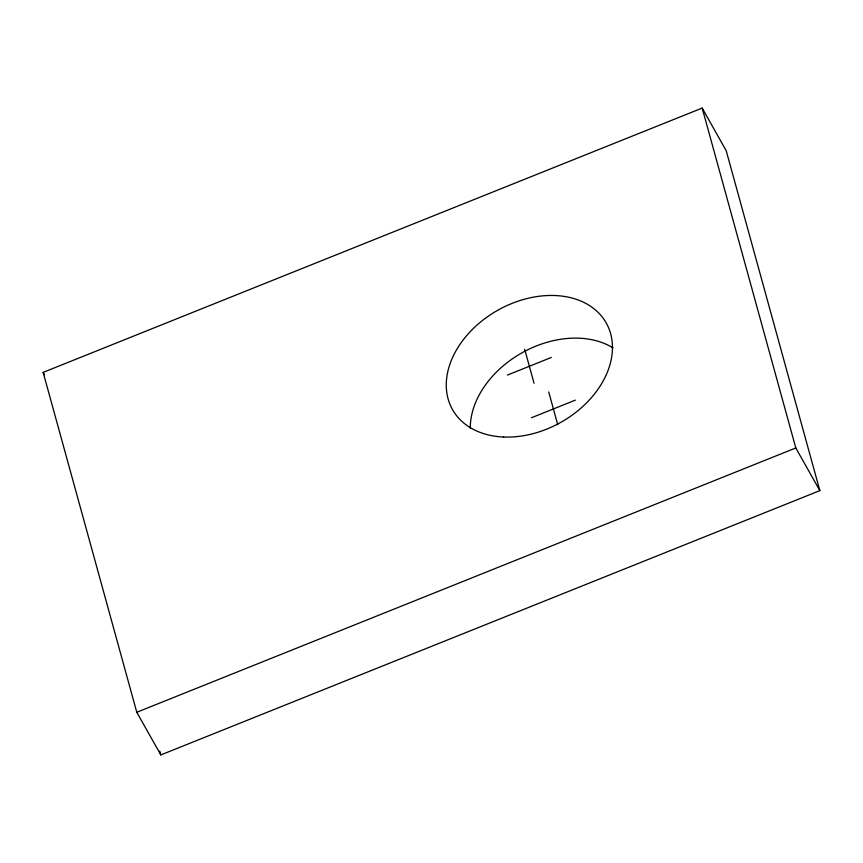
<?xml version="1.0" encoding="UTF-8"?>
<svg xmlns="http://www.w3.org/2000/svg" width="863" height="863" viewBox="0 0 863 863"><rect width="100%" height="100%" fill="white"/><g stroke="black" fill="none" stroke-linecap="round" stroke-linejoin="round"><path stroke-width="1.29" d="M43.15 372.374L702.18 108.069L726.215 150.734L819.85 490.626L160.82 754.931L136.786 712.266L43.15 372.374L44.445 374.682M507.39 375.081L551.328 357.465M531.435 417.757L575.373 400.13M136.786 712.266L795.805 447.962L819.85 490.626M702.18 108.069L795.805 447.962M548.717 391.942L557.746 424.725M524.682 349.278L534.046 383.269M159.752 751.037L160.82 754.931M470.303 428.285A88.242 64.326 -29.4 0 1 521.845 352.891A88.242 64.326 -29.4 0 1 613.021 347.897M503.722 437.023A88.242 64.326 -29.4 0 0 610.637 333.679A88.242 64.326 -29.4 0 0 473.722 328.113A88.242 64.326 -29.4 0 0 503.722 437.023"/></g></svg>
